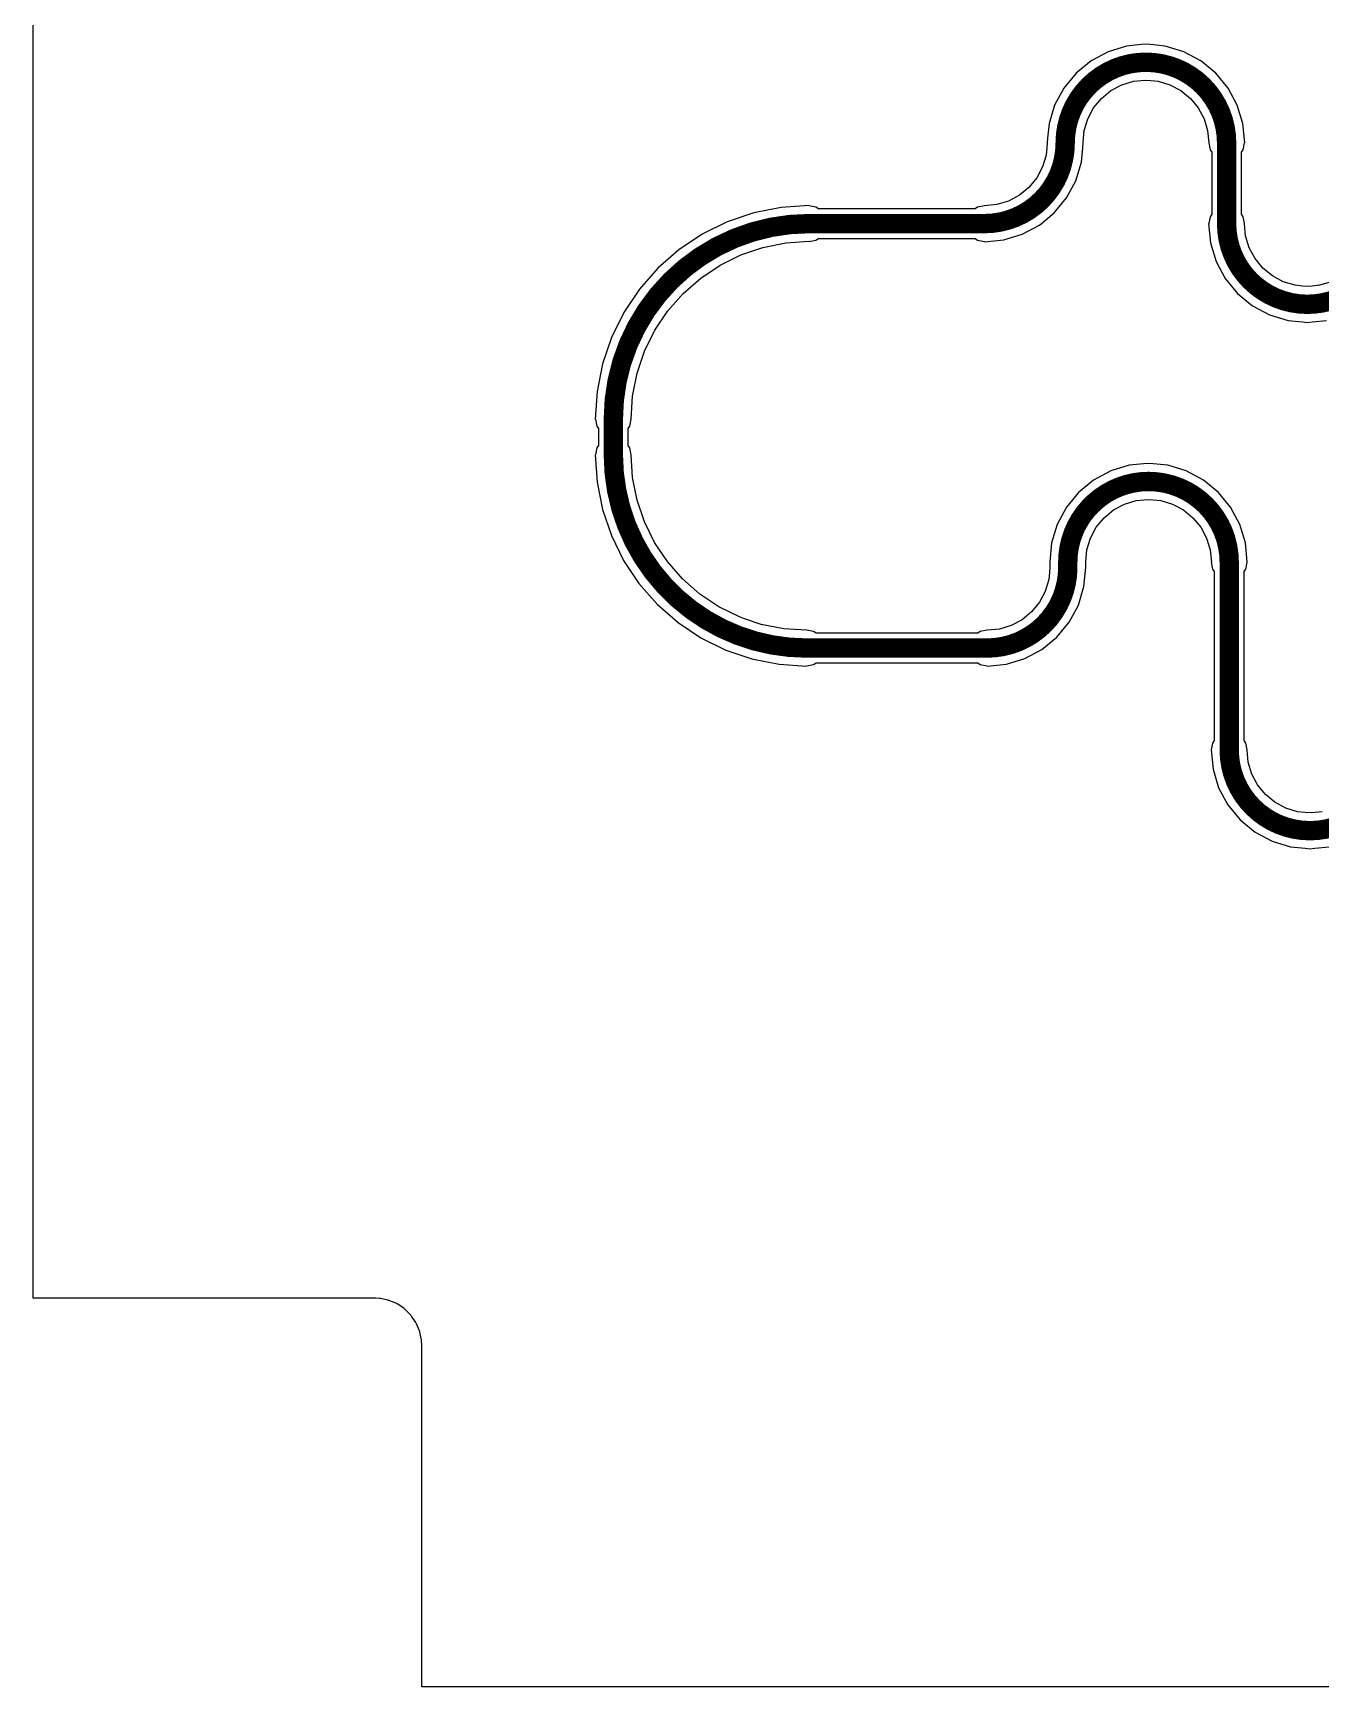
# Model space of a CAD drawing. Header units: millimetres. Extents: x 0.2 to 99.8, y 0.1 to 99.7.
# Drawn here: x 0.22 to 33.35, y 0.06 to 42.62 of the extents above; entities that cross this region are included whole.
import ezdxf

# ---------------------------------------------------------------- set-up
doc = ezdxf.new("R2010")
doc.units = ezdxf.units.MM
doc.layers.add('BottomLayer', color=5, linetype='Continuous')
doc.layers.add('TopLayer', color=1, linetype='Continuous')

msp = doc.modelspace()

# ---------------------------------------------------------------- linework, layer by layer
at = {"layer": 'BottomLayer'}
for p, q in [((0.21660612, 10.06428772), (0.21660612, 89.65647296)), ((27.87204484, 42.14331678), (27.4326858, 41.90847599999999)), ((28.3487749, 42.28793167999999), (27.87204484, 42.14331678)), ((28.72253844, 42.3247439), (28.3487749, 42.28793167999999)), ((28.84455496, 42.33676572), (28.72253844, 42.3247439)), ((28.84456512, 42.33676826), (28.84455496, 42.33676826)), ((28.84455496, 42.33676826), (28.84455496, 42.33676572)), ((28.84456766, 42.33676572), (28.84456512, 42.33676826)), ((28.9665791, 42.32474644), (28.84456766, 42.33676572)), ((29.34034772, 42.28793167999999), (28.9665791, 42.32474644)), ((29.81707777999999, 42.14331678), (29.34034772, 42.28793167999999)), ((30.25643682, 41.90847599999999), (29.81707777999999, 42.14331678)), ((27.4326858, 41.90847599999999), (27.04758624, 41.59243142)), ((30.64153638, 41.59243142), (30.25643682, 41.90847599999999)), ((27.04758624, 41.59243142), (26.73154166, 41.20733186)), ((27.94515111999999, 41.14151792), (28.22503626, 41.29111884)), ((28.22503626, 41.29111884), (28.52872882, 41.3832421)), ((28.52872882, 41.3832421), (28.7209611, 41.40217525999999)), ((28.7209611, 41.40217525999999), (28.8445575, 41.41038454)), ((28.8445575, 41.41038454), (28.96816152, 41.40217525999999)), ((28.96816152, 41.40217525999999), (29.1603938, 41.3832421)), ((29.1603938, 41.3832421), (29.46408636, 41.29111884)), ((29.46408636, 41.29111884), (29.7439715, 41.14151792)), ((30.95758096, 41.20733186), (30.64153638, 41.59243142)), ((26.73154166, 41.20733186), (26.49670088, 40.76797282)), ((27.49849974, 40.69486654), (27.6998303, 40.94018736)), ((27.6998303, 40.94018736), (27.94515111999999, 41.14151792)), ((29.7439715, 41.14151792), (29.98929232, 40.94018736)), ((29.98929232, 40.94018736), (30.19062288, 40.69486654)), ((31.19242174, 40.76797282), (30.95758096, 41.20733186)), ((26.49670088, 40.76797282), (26.35208597999999, 40.29124276)), ((27.34889882, 40.41498139999999), (27.49849974, 40.69486654)), ((30.19062288, 40.69486654), (30.3402238, 40.41498139999999)), ((31.33703664, 40.29124276), (31.19242174, 40.76797282)), ((26.35208597999999, 40.29124276), (26.3154033, 39.91880002)), ((27.23797194, 39.92037482), (27.25677556, 40.11128884)), ((27.25677556, 40.11128884), (27.34889882, 40.41498139999999)), ((30.3402238, 40.41498139999999), (30.43234705999999, 40.11128884)), ((30.43234705999999, 40.11128884), (30.46306582, 39.79940223999999)), ((31.38586814, 39.79545762), (31.33703664, 40.29124276)), ((26.2982837, 39.67051502), (26.27948008, 39.479601)), ((26.30325194, 39.79546016), (26.2982837, 39.67051502)), ((26.3154033, 39.91880002), (26.30325194, 39.79546016)), ((27.18416966, 39.29964708), (27.22085234, 39.67208982)), ((27.22085234, 39.67208982), (27.2330037, 39.79542968)), ((27.2330037, 39.79542968), (27.23797194, 39.92037482)), ((30.46306582, 39.79940223999999), (30.4594895, 39.79545762)), ((30.4594895, 39.79545762), (30.45949204, 39.79545762)), ((30.45949204, 39.79545762), (30.49462278, 39.61884887999999)), ((30.49462278, 39.61884887999999), (30.53718556, 39.55514822)), ((31.30480404, 39.55514822), (31.34736682, 39.61884887999999)), ((31.34736682, 39.61884887999999), (31.38249756, 39.79545762)), ((31.38249756, 39.79545762), (31.38586814, 39.79545762)), ((26.18735682, 39.17590844), (26.0377559, 38.8960233)), ((26.27948008, 39.479601), (26.18735682, 39.17590844)), ((27.03955476, 38.82291702), (27.18416966, 39.29964708)), ((30.53718556, 39.55514822), (30.53718556, 37.959284)), ((31.30480404, 37.959284), (31.30480404, 39.55514822)), ((26.0377559, 38.8960233), (25.83642534, 38.65070248)), ((26.80471398, 38.38355798), (27.03955476, 38.82291702)), ((25.59110452, 38.44937192), (25.31121938, 38.299771)), ((25.83642534, 38.65070248), (25.59110452, 38.44937192)), ((26.4886694, 37.99845842), (26.80471398, 38.38355798)), ((18.75572068, 37.9960251), (18.07454348, 37.7647962)), ((19.4612514, 38.13636264), (18.75572068, 37.9960251)), ((20.17906556, 38.18341106), (19.4612514, 38.13636264)), ((20.17906556, 38.18050276), (20.17906556, 38.18341106)), ((20.3556743, 38.14537202), (20.17906556, 38.18050276)), ((20.41937496, 38.10280924), (20.3556743, 38.14537202)), ((24.4513862, 38.10280924), (20.41937496, 38.10280924)), ((24.51508686, 38.14537202), (24.4513862, 38.10280924)), ((24.6916956, 38.18050276), (24.51508686, 38.14537202)), ((24.69564022, 38.17692898), (24.6916956, 38.1805053)), ((24.6916956, 38.1805053), (24.6916956, 38.18050276)), ((25.00752682, 38.20764774), (24.69564022, 38.17692898)), ((25.31121938, 38.299771), (25.00752682, 38.20764774)), ((26.10356984, 37.68241384), (26.4886694, 37.99845842)), ((30.49462278, 37.89558333999999), (30.45949204, 37.7189746)), ((30.53718556, 37.959284), (30.49462278, 37.89558333999999)), ((31.34736682, 37.89558333999999), (31.30480404, 37.959284)), ((31.38249756, 37.7189746), (31.34736682, 37.89558333999999)), ((18.07454348, 37.7647962), (17.42937586, 37.44663326)), ((25.6642108, 37.44757306), (26.10356984, 37.68241384)), ((30.45949204, 37.7189746), (30.45612146, 37.7189746)), ((30.45612146, 37.7189746), (30.50495296, 37.22318946)), ((31.37892378, 37.71502998), (31.3825001, 37.7189746)), ((31.40964254, 37.40314338), (31.37892378, 37.71502998)), ((31.3825001, 37.7189746), (31.38249756, 37.7189746)), ((16.83125666, 37.04698204), (16.290417, 36.57268022)), ((17.42937586, 37.44663326), (16.83125666, 37.04698204)), ((18.42659002, 36.91487918), (18.99382028, 37.10742896)), ((18.99382028, 37.10742896), (19.5813299, 37.22429182)), ((19.5813299, 37.22429182), (20.17310418, 37.26307762)), ((20.17310418, 37.26307762), (20.17906556, 37.2574947)), ((20.17906556, 37.25749724), (20.3556743, 37.29262798)), ((20.17906556, 37.2574947), (20.17906556, 37.25749724)), ((20.3556743, 37.29262798), (20.41937496, 37.33519076)), ((20.41937496, 37.33519076), (24.4513862, 37.33519076)), ((24.4513862, 37.33519076), (24.51508686, 37.29262798)), ((24.51508686, 37.29262798), (24.6916956, 37.25749724)), ((24.6916956, 37.25412666), (25.18748074, 37.30295816)), ((24.6916956, 37.25749724), (24.6916956, 37.25412666)), ((25.18748074, 37.30295816), (25.6642108, 37.44757306)), ((30.50495296, 37.22318946), (30.64956786, 36.7464594)), ((31.5017658, 37.09945082), (31.40964254, 37.40314338)), ((31.65136672, 36.81956568), (31.5017658, 37.09945082)), ((17.39128094, 36.31714351999999), (17.889347, 36.6499394)), ((17.889347, 36.6499394), (18.42659002, 36.91487918)), ((30.64956786, 36.7464594), (30.88440864, 36.30710036)), ((31.85269728, 36.57424486), (31.65136672, 36.81956568)), ((16.290417, 36.57268022), (15.81611518, 36.03184056)), ((16.94091354, 35.92218368), (17.39128094, 36.31714351999999)), ((30.88440864, 36.30710036), (31.20045322, 35.9220008)), ((32.0980181, 36.3729143), (31.85269728, 36.57424486)), ((32.37790323999999, 36.22331338), (32.0980181, 36.3729143)), ((32.6815958, 36.13119012), (32.37790323999999, 36.22331338)), ((33.61695334, 36.22331338), (33.31326077999999, 36.13119012)), ((15.81611518, 36.03184056), (15.41646396, 35.43372136)), ((16.5459537, 35.47181628), (16.94091354, 35.92218368)), ((31.20045322, 35.9220008), (31.58555278, 35.60595622)), ((32.87382808, 36.11225696), (32.6815958, 36.13119012)), ((32.9974321, 36.10404768), (32.87382808, 36.11225696)), ((33.1210285, 36.11225696), (32.9974321, 36.10404768)), ((33.31326077999999, 36.13119012), (33.1210285, 36.11225696)), ((15.41646396, 35.43372136), (15.09830102, 34.78855374)), ((16.21315782, 34.97375022), (16.5459537, 35.47181628)), ((31.58555278, 35.60595622), (32.02491182, 35.37111544)), ((32.02491182, 35.37111544), (32.50164187999999, 35.22650054)), ((15.94821804, 34.4365072), (16.21315782, 34.97375022)), ((32.50164187999999, 35.22650054), (32.87541049999999, 35.18968578)), ((32.87541049999999, 35.18968578), (32.99742194, 35.1776665)), ((32.99742194, 35.1776665), (32.99742448, 35.17766396)), ((32.99742448, 35.17766396), (32.99743464, 35.17766396)), ((32.99743464, 35.1776665), (33.11945116, 35.18968831999999)), ((32.99743464, 35.17766396), (32.99743464, 35.1776665)), ((33.11945116, 35.18968831999999), (33.4932147, 35.22650054)), ((15.09830102, 34.78855374), (14.86707212, 34.10737654)), ((14.86707212, 34.10737654), (14.72673458, 33.40184582)), ((15.75566826, 33.86927694), (15.94821804, 34.4365072)), ((15.6388054, 33.28176732), (15.75566826, 33.86927694)), ((14.72673458, 33.40184582), (14.67968616, 32.68403166)), ((15.6000196, 32.68999304), (15.6388054, 33.28176732)), ((14.67968616, 32.68403166), (14.68259446, 32.68403166)), ((14.68259446, 32.68403166), (14.7177252, 32.50742292)), ((14.7177252, 32.50742292), (14.76028798, 32.44372225999999)), ((14.76028798, 32.44372225999999), (14.76028798, 32.01179526)), ((15.52790646, 32.44372225999999), (15.57046924, 32.50742292)), ((15.52790646, 32.01179526), (15.52790646, 32.44372225999999)), ((15.57046924, 32.50742292), (15.60559998, 32.68403166)), ((15.60560252, 32.68403166), (15.6000196, 32.68999304)), ((15.60559998, 32.68403166), (15.60560252, 32.68403166)), ((14.7177252, 31.94809459999999), (14.68259446, 31.77148586)), ((14.76028798, 32.01179526), (14.7177252, 31.94809459999999)), ((15.57046924, 31.94809459999999), (15.52790646, 32.01179526)), ((15.60559998, 31.77148586), (15.57046924, 31.94809459999999)), ((14.68259446, 31.77148586), (14.6798157, 31.77148586)), ((14.6798157, 31.77148586), (14.72634596, 31.06158379999999)), ((15.60013898, 31.76565402), (15.60560252, 31.77148586)), ((15.63841678, 31.18165976), (15.60013898, 31.76565402)), ((15.60560252, 31.77148586), (15.60559998, 31.77148586)), ((28.4157801, 31.49942138), (27.93905004, 31.35480648)), ((28.78954364, 31.5362336), (28.4157801, 31.49942138)), ((28.91156016, 31.54825542), (28.78954364, 31.5362336)), ((28.91157032, 31.54825796), (28.91156016, 31.54825796)), ((28.91156016, 31.54825796), (28.91156016, 31.54825542)), ((28.91157286, 31.54825542), (28.91157032, 31.54825796)), ((29.0335843, 31.53623614), (28.91157286, 31.54825542)), ((29.40735292, 31.49942138), (29.0335843, 31.53623614)), ((29.88408298, 31.35480648), (29.40735292, 31.49942138)), ((15.75373278, 30.60192762), (15.63841678, 31.18165976)), ((27.499691, 31.1199657), (27.11459144, 30.80392112)), ((27.93905004, 31.35480648), (27.499691, 31.1199657)), ((30.32344202, 31.1199657), (29.88408298, 31.35480648)), ((30.70854158, 30.80392112), (30.32344202, 31.1199657)), ((14.72634596, 31.06158379999999), (14.86513664, 30.36382802)), ((27.11459144, 30.80392112), (26.79854686, 30.41882156)), ((31.02458616, 30.41882156), (30.70854158, 30.80392112)), ((14.86513664, 30.36382802), (15.09381792, 29.69015906)), ((15.9437324, 30.0422056), (15.75373278, 30.60192762)), ((26.79854686, 30.41882156), (26.56370608, 29.97946252)), ((27.7668355, 30.15167706), (28.01215632, 30.35300762)), ((28.01215632, 30.35300762), (28.29204146, 30.50260854)), ((28.29204146, 30.50260854), (28.59573402, 30.5947318)), ((28.59573402, 30.5947318), (28.7879663, 30.61366496)), ((28.7879663, 30.61366496), (28.9115627, 30.62187424)), ((28.9115627, 30.62187424), (29.03516672, 30.61366496)), ((29.03516672, 30.61366496), (29.227399, 30.5947318)), ((29.227399, 30.5947318), (29.53109156, 30.50260854)), ((29.53109156, 30.50260854), (29.8109767, 30.35300762)), ((29.8109767, 30.35300762), (30.05629751999999, 30.15167706)), ((31.25942694, 29.97946252), (31.02458616, 30.41882156)), ((16.20516698, 29.51207204), (15.9437324, 30.0422056)), ((26.56370608, 29.97946252), (26.41909118, 29.50273246)), ((27.41590402, 29.6264711), (27.56550494, 29.90635624)), ((27.56550494, 29.90635624), (27.7668355, 30.15167706)), ((30.05629751999999, 30.15167706), (30.25762808, 29.90635624)), ((30.25762808, 29.90635624), (30.407229, 29.6264711)), ((31.40404184, 29.50273246), (31.25942694, 29.97946252)), ((15.09381792, 29.69015906), (15.40847312, 29.05210344)), ((16.5335585, 29.02059982), (16.20516698, 29.51207204)), ((26.41909118, 29.50273246), (26.37025968, 29.00694986)), ((27.32378076, 29.32277854), (27.41590402, 29.6264711)), ((30.407229, 29.6264711), (30.49935226, 29.32277854)), ((31.45287334, 29.00694732), (31.40404184, 29.50273246)), ((15.40847312, 29.05210344), (15.80371998, 28.460573)), ((16.92329102, 28.5761938), (16.5335585, 29.02059982)), ((26.37025968, 29.00694986), (26.37025714, 29.00694986)), ((26.37025714, 29.00694986), (26.37343468, 28.8812605)), ((27.29664086, 29.00694732), (27.30471552, 29.12922292)), ((27.29683136, 28.99911904), (27.29664086, 29.00694732)), ((27.29664086, 29.00694732), (27.29664086, 29.00694732)), ((27.3000089, 28.87342968), (27.29683136, 28.99911904)), ((27.30471552, 29.12922292), (27.32378076, 29.32277854)), ((30.49935226, 29.32277854), (30.53007102, 29.01089194)), ((30.53007102, 29.01089194), (30.5264947, 29.00694732)), ((30.5264947, 29.00694732), (30.52649724, 29.00694732)), ((30.52649724, 29.00694732), (30.56162798, 28.83033858)), ((31.41437201999999, 28.83033858), (31.44950276, 29.00694732)), ((31.44950276, 29.00694732), (31.45287334, 29.00694732)), ((17.36769704, 28.18646128), (16.92329102, 28.5761938)), ((26.34648528, 28.557601), (26.25436202, 28.25390844)), ((26.36555052, 28.75115662), (26.34648528, 28.557601)), ((26.37362518, 28.87343222), (26.36555052, 28.75115662)), ((26.37343468, 28.8812605), (26.37362518, 28.87343222)), ((26.37362518, 28.87343222), (26.37362518, 28.87343222)), ((27.25117486, 28.37764708), (27.30000636, 28.87342968)), ((27.30000636, 28.87342968), (27.3000089, 28.87342968)), ((30.56162798, 28.83033858), (30.60419076, 28.76663792)), ((30.60419076, 28.76663792), (30.60419076, 24.41401264)), ((31.37180924, 28.76663792), (31.41437201999999, 28.83033858)), ((31.37180924, 24.41401264), (31.37180924, 28.76663792)), ((15.80371998, 28.460573), (16.27279448, 27.92569726)), ((17.85916926, 27.85806976), (17.36769704, 28.18646128)), ((26.25436202, 28.25390844), (26.1047611, 27.9740233)), ((27.10655995999999, 27.90091702), (27.25117486, 28.37764708)), ((16.27279448, 27.92569726), (16.80767022, 27.45662276)), ((18.38930282, 27.59663518), (17.85916926, 27.85806976)), ((25.90343054, 27.72870248), (25.65810972, 27.52737192)), ((26.1047611, 27.9740233), (25.90343054, 27.72870248)), ((26.87171918, 27.46155798), (27.10655995999999, 27.90091702)), ((16.80767022, 27.45662276), (17.39919812, 27.0613759)), ((18.52108056, 27.55190578), (18.38930282, 27.59663518)), ((18.5210831, 27.5519007), (18.52108056, 27.55190832)), ((18.52108056, 27.55190832), (18.52108056, 27.55190578)), ((18.9490223, 27.40663556), (18.5210831, 27.5519007)), ((19.52875444, 27.29131955999999), (18.9490223, 27.40663556)), ((20.1127487, 27.25304176), (19.52875444, 27.29131955999999)), ((20.11858054, 27.2585053), (20.1127487, 27.25304176)), ((20.11858054, 27.25850276), (20.11858054, 27.2585053)), ((20.29518928, 27.22337202), (20.11858054, 27.25850276)), ((24.7587008, 27.25850276), (24.58209206, 27.22337202)), ((24.76264542, 27.25492898), (24.7587008, 27.2585053)), ((24.7587008, 27.2585053), (24.7587008, 27.25850276)), ((25.07453202, 27.28564774), (24.76264542, 27.25492898)), ((25.37822458, 27.377771), (25.07453202, 27.28564774)), ((25.65810972, 27.52737192), (25.37822458, 27.377771)), ((26.5556746, 27.07645842), (26.87171918, 27.46155798)), ((17.39919812, 27.0613759), (18.03725628, 26.7467207)), ((20.35888994, 27.18080924), (20.29518928, 27.22337202)), ((24.5183914, 27.18080924), (20.35888994, 27.18080924)), ((24.58209206, 27.22337202), (24.5183914, 27.18080924)), ((26.17057504, 26.76041384), (26.5556746, 27.07645842)), ((18.03725628, 26.7467207), (18.16495478, 26.70337306)), ((18.16495478, 26.70337306), (18.18066722, 26.6928727)), ((18.18066722, 26.6928727), (18.19478962, 26.69006092)), ((18.19478962, 26.69006092), (18.19479216, 26.69006346)), ((18.19479216, 26.69006346), (18.21741086, 26.68556512)), ((18.21741086, 26.68556512), (18.7109227, 26.51803942)), ((18.7109227, 26.51803942), (19.40867848, 26.37924873999999)), ((20.29518928, 26.37062798), (20.35888994, 26.41319076)), ((20.35888994, 26.41319076), (24.5183914, 26.41319076)), ((24.5183914, 26.41319076), (24.58209206, 26.37062798)), ((25.25448594, 26.38095816), (25.731216, 26.52557306)), ((25.731216, 26.52557306), (26.17057504, 26.76041384)), ((19.40867848, 26.37924873999999), (20.11858054, 26.33271848)), ((20.11858054, 26.33549724), (20.29518928, 26.37062798)), ((20.11858054, 26.33271848), (20.11858054, 26.33549724)), ((24.58209206, 26.37062798), (24.7587008, 26.33549724)), ((24.7587008, 26.33212666), (25.25448594, 26.38095816)), ((24.7587008, 26.33549724), (24.7587008, 26.33212666)), ((30.56162798, 24.35031198), (30.52649724, 24.17370324)), ((30.60419076, 24.41401264), (30.56162798, 24.35031198)), ((31.41437201999999, 24.35031198), (31.37180924, 24.41401264)), ((31.44950276, 24.17370324), (31.41437201999999, 24.35031198)), ((30.52649724, 24.17370324), (30.52312666, 24.17370324)), ((30.52312666, 24.17370324), (30.57195816, 23.6779181)), ((31.44592898, 24.16975862), (31.44950529999999, 24.17370324)), ((31.47664774, 23.85787202), (31.44592898, 24.16975862)), ((31.44950529999999, 24.17370324), (31.44950276, 24.17370324)), ((31.568771, 23.55417946), (31.47664774, 23.85787202)), ((30.57195816, 23.6779181), (30.71657306, 23.20118804)), ((31.71837192, 23.27429432), (31.568771, 23.55417946)), ((30.71657306, 23.20118804), (30.95141384, 22.761829)), ((31.91970248, 23.0289735), (31.71837192, 23.27429432)), ((32.16502329999999, 22.82764294), (31.91970248, 23.0289735)), ((30.95141384, 22.761829), (31.26745842, 22.37672944)), ((32.44490844, 22.67804202), (32.16502329999999, 22.82764294)), ((32.748601, 22.58591876), (32.44490844, 22.67804202)), ((32.94083327999999, 22.5669856), (32.748601, 22.58591876)), ((33.06443729999999, 22.55877632), (32.94083327999999, 22.5669856)), ((33.1880337, 22.5669856), (33.06443729999999, 22.55877632)), ((33.38026598, 22.58591876), (33.1880337, 22.5669856)), ((31.26745842, 22.37672944), (31.65255798, 22.06068486)), ((31.65255798, 22.06068486), (32.09191702, 21.82584408)), ((32.09191702, 21.82584408), (32.56864708, 21.68122918)), ((32.56864708, 21.68122918), (32.9424157, 21.64441442)), ((32.9424157, 21.64441442), (33.06442714, 21.63239514)), ((33.06442714, 21.63239514), (33.06442968, 21.6323926)), ((33.06442968, 21.6323926), (33.06443984, 21.6323926)), ((33.06443984, 21.63239514), (33.18645636, 21.64441696)), ((33.06443984, 21.6323926), (33.06443984, 21.63239514)), ((33.18645636, 21.64441696), (33.5602199, 21.68122918)), ((9.01269978, 10.06428772), (0.21660612, 10.06428772)), ((9.017683259999998, 10.06329712), (9.01269978, 10.06428772)), ((9.02270738, 10.06404134), (9.017683259999998, 10.06329712)), ((9.1207209, 10.0592255), (9.02270738, 10.06404134)), ((9.13538178, 10.05555266), (9.1207209, 10.0592255)), ((9.15049732, 10.05555266), (9.13538178, 10.05555266)), ((9.34276516, 10.01730788), (9.15049732, 10.05555266)), ((9.36131986, 10.00962184), (9.34276516, 10.01730788)), ((9.38101502, 10.00570516), (9.36131986, 10.00962184)), ((9.56212718, 9.930688799999999), (9.38101502, 10.00570516)), ((9.57883276, 9.91952804), (9.56212718, 9.930688799999999)), ((9.59738492, 9.911842), (9.57883276, 9.91952804)), ((9.76037926, 9.80292934), (9.59738492, 9.911842)), ((9.774575319999999, 9.788733279999999), (9.76037926, 9.80292934)), ((9.791278359999998, 9.77757252), (9.774575319999999, 9.788733279999999)), ((9.9298887, 9.63895964), (9.791278359999998, 9.77757252)), ((9.94104438, 9.622264219999998), (9.9298887, 9.63895964)), ((9.955248059999999, 9.608060539999999), (9.94104438, 9.622264219999998)), ((10.06416326, 9.445063659999999), (9.955248059999999, 9.608060539999999)), ((10.07185184, 9.42650134), (10.06416326, 9.445063659999999)), ((10.08300752, 9.409805919999998), (10.07185184, 9.42650134)), ((10.15802388, 9.2286963), (10.08300752, 9.409805919999998)), ((10.16194056, 9.20900114), (10.15802388, 9.2286963)), ((10.1696266, 9.190446439999999), (10.16194056, 9.20900114)), ((10.20787138, 8.9981786), (10.1696266, 9.190446439999999)), ((10.20787138, 8.98306306), (10.20787138, 8.9981786)), ((10.21154422, 8.968402179999998), (10.20787138, 8.98306306)), ((10.21636006, 8.87038612), (10.21154422, 8.968402179999998)), ((10.21561584, 8.86536454), (10.21636006, 8.87038612)), ((10.21660644, 8.860381059999998), (10.21561584, 8.86536454)), ((10.21660644, 0.0642874), (10.21660644, 8.860381059999998)), ((89.80879168, 0.0642874), (10.21660644, 0.0642874))]:
    msp.add_line(p, q, dxfattribs=at)
at = {"layer": 'BottomLayer', "const_width": 0.49887378}
for points in [[(26.76812782, 39.79545762, -0.4142135623730951), (28.84456004, 41.87188984)], [(28.84456258, 41.87188984, -0.4142135623730951), (30.9209948, 39.79545762)], [(26.76812782, 39.79543222, -0.4142135623730951), (24.6916956, 37.719)], [(15.14409722, 32.68403166, -0.4142135623730951), (20.17906556, 37.719)], [(32.99742702, 35.64254237999999, -0.4142135623730951), (30.9209948, 37.7189746)], [(35.07386177999999, 37.7189746, -0.4142135623730951), (32.99742955999999, 35.64254237999999)], [(18.3572785, 27.11924726, -0.3117701979724252), (15.14409722, 31.77148586)], [(26.83513302, 29.00694732, -0.4142135623730951), (28.91156523999999, 31.08337954)], [(28.91156778, 31.08337954, -0.4142135623730951), (30.988, 29.00694732)], [(26.83513302, 28.87343222, -0.4142135623730951), (24.7587008, 26.797)], [(18.3572785, 27.11924726, -1.193821069e-07), (18.35727596, 27.11924726)], [(20.11858054, 26.797, -0.0907268176709276), (18.3572785, 27.11924726)], [(33.06443222, 22.09727102, -0.4142135623730951), (30.988, 24.17370324)], [(35.14086698, 24.17370324, -0.4142135623730951), (33.06443476, 22.09727102)]]:
    msp.add_lwpolyline(points, format="xyb", dxfattribs=at)
for points in [[(28.84456004, 41.87188984), (28.84456258, 41.87188984)], [(26.76812782, 39.79543222), (26.76812782, 39.79545762)], [(30.9209948, 37.7189746), (30.9209948, 39.79545762)], [(20.17906556, 37.719), (24.44224474, 37.719)], [(24.44224474, 37.719), (24.6916956, 37.719)], [(32.99742702, 35.64254237999999), (32.99742955999999, 35.64254237999999)], [(15.14409722, 31.77148586), (15.14409722, 32.68403166)], [(28.91156523999999, 31.08337954), (28.91156778, 31.08337954)], [(26.83513302, 28.87343222), (26.83513302, 29.00694732)], [(30.988, 24.17370324), (30.988, 29.00694732)], [(20.11858054, 26.797), (20.11858308, 26.797)], [(20.11858308, 26.797), (24.50924994, 26.797)], [(24.50924994, 26.797), (24.7587008, 26.797)], [(33.06443222, 22.09727102), (33.06443476, 22.09727102)]]:
    msp.add_lwpolyline(points, dxfattribs=at)
at = {"layer": 'BottomLayer', "const_width": 0.24943562}
for points in [[(28.71984096, 41.87188984, 1), (28.96927912, 41.87188984, 1)], [(28.71984096, 41.87188984, 1), (28.96927912, 41.87188984, 1)], [(28.7198435, 41.87188984, 1), (28.96928166, 41.87188984, 1)], [(28.7198435, 41.87188984, 1), (28.96928166, 41.87188984, 1)], [(26.64340874, 39.79545762, 1), (26.8928469, 39.79545762, 1)], [(26.64340874, 39.79545762, 1), (26.8928469, 39.79545762, 1)], [(26.64340874, 39.79543222, 1), (26.8928469, 39.79543222, 1)], [(26.64340874, 39.79543222, 1), (26.8928469, 39.79543222, 1)], [(30.79627572, 39.79545762, 1), (31.04571388, 39.79545762, 1)], [(30.79627572, 39.79545762, 1), (31.04571388, 39.79545762, 1)], [(20.05434648, 37.719, 1), (20.30378464, 37.719, 1)], [(20.05434648, 37.719, 1), (20.30378464, 37.719, 1)], [(24.31752566, 37.719, 1), (24.56696382, 37.719, 1)], [(24.31752566, 37.719, 1), (24.56696382, 37.719, 1)], [(24.56697652, 37.719, 1), (24.81641468, 37.719, 1)], [(24.56697652, 37.719, 1), (24.81641468, 37.719, 1)], [(30.79627572, 37.7189746, 1), (31.04571388, 37.7189746, 1)], [(30.79627572, 37.7189746, 1), (31.04571388, 37.7189746, 1)], [(32.87270794, 35.64254237999999, 1), (33.12214609999999, 35.64254237999999, 1)], [(32.87270794, 35.64254237999999, 1), (33.12214609999999, 35.64254237999999, 1)], [(32.87271048, 35.64254237999999, 1), (33.12214864, 35.64254237999999, 1)], [(32.87271048, 35.64254237999999, 1), (33.12214864, 35.64254237999999, 1)], [(15.01937814, 32.68403166, 1), (15.2688163, 32.68403166, 1)], [(15.01937814, 32.68403166, 1), (15.2688163, 32.68403166, 1)], [(15.01937814, 31.77148586, 1), (15.2688163, 31.77148586, 1)], [(15.01937814, 31.77148586, 1), (15.2688163, 31.77148586, 1)], [(28.78684616, 31.08337954, 1), (29.03628432, 31.08337954, 1)], [(28.78684616, 31.08337954, 1), (29.03628432, 31.08337954, 1)], [(28.7868487, 31.08337954, 1), (29.03628686, 31.08337954, 1)], [(28.7868487, 31.08337954, 1), (29.03628686, 31.08337954, 1)], [(26.71041394, 29.00694732, 1), (26.9598521, 29.00694732, 1)], [(26.71041394, 29.00694732, 1), (26.9598521, 29.00694732, 1)], [(26.71041394, 28.87343222, 1), (26.9598521, 28.87343222, 1)], [(26.71041394, 28.87343222, 1), (26.9598521, 28.87343222, 1)], [(30.86328092, 29.00694732, 1), (31.11271908, 29.00694732, 1)], [(30.86328092, 29.00694732, 1), (31.11271908, 29.00694732, 1)], [(18.23255688, 27.11924726, 1), (18.48199504, 27.11924726, 1)], [(18.23255942, 27.11924726, 1), (18.48199758, 27.11924726, 1)], [(18.23255942, 27.11924726, 1), (18.48199758, 27.11924726, 1)], [(18.23255942, 27.11924726, 1), (18.48199758, 27.11924726, 1)], [(19.99386146, 26.797, 1), (20.24329962, 26.797, 1)], [(19.99386146, 26.797, 1), (20.24329962, 26.797, 1)], [(19.993864, 26.797, 1), (20.24330216, 26.797, 1)], [(19.993864, 26.797, 1), (20.24330216, 26.797, 1)], [(24.38453086, 26.797, 1), (24.63396902, 26.797, 1)], [(24.38453086, 26.797, 1), (24.63396902, 26.797, 1)], [(24.63398172, 26.797, 1), (24.88341988, 26.797, 1)], [(24.63398172, 26.797, 1), (24.88341988, 26.797, 1)], [(30.86328092, 24.17370324, 1), (31.11271908, 24.17370324, 1)], [(30.86328092, 24.17370324, 1), (31.11271908, 24.17370324, 1)], [(32.93971313999999, 22.09727102, 1), (33.1891513, 22.09727102, 1)], [(32.93971313999999, 22.09727102, 1), (33.1891513, 22.09727102, 1)], [(32.93971568, 22.09727102, 1), (33.18915384, 22.09727102, 1)], [(32.93971568, 22.09727102, 1), (33.18915384, 22.09727102, 1)]]:
    msp.add_lwpolyline(points, format="xyb", close=True, dxfattribs=at)
at = {"layer": 'TopLayer'}
for p, q in [((0.21660612, 10.06428772), (0.21660612, 89.65647296)), ((9.01269978, 10.06428772), (0.21660612, 10.06428772)), ((9.017683259999998, 10.06329712), (9.01269978, 10.06428772)), ((9.02270738, 10.06404134), (9.017683259999998, 10.06329712)), ((9.1207209, 10.0592255), (9.02270738, 10.06404134)), ((9.13538178, 10.05555266), (9.1207209, 10.0592255)), ((9.15049732, 10.05555266), (9.13538178, 10.05555266)), ((9.34276516, 10.01730788), (9.15049732, 10.05555266)), ((9.36131986, 10.00962184), (9.34276516, 10.01730788)), ((9.38101502, 10.00570516), (9.36131986, 10.00962184)), ((9.56212718, 9.930688799999999), (9.38101502, 10.00570516)), ((9.57883276, 9.91952804), (9.56212718, 9.930688799999999)), ((9.59738492, 9.911842), (9.57883276, 9.91952804)), ((9.76037926, 9.80292934), (9.59738492, 9.911842)), ((9.774575319999999, 9.788733279999999), (9.76037926, 9.80292934)), ((9.791278359999998, 9.77757252), (9.774575319999999, 9.788733279999999)), ((9.9298887, 9.63895964), (9.791278359999998, 9.77757252)), ((9.94104438, 9.622264219999998), (9.9298887, 9.63895964)), ((9.955248059999999, 9.608060539999999), (9.94104438, 9.622264219999998)), ((10.06416326, 9.445063659999999), (9.955248059999999, 9.608060539999999)), ((10.07185184, 9.42650134), (10.06416326, 9.445063659999999)), ((10.08300752, 9.409805919999998), (10.07185184, 9.42650134)), ((10.15802388, 9.2286963), (10.08300752, 9.409805919999998)), ((10.16194056, 9.20900114), (10.15802388, 9.2286963)), ((10.1696266, 9.190446439999999), (10.16194056, 9.20900114)), ((10.20787138, 8.9981786), (10.1696266, 9.190446439999999)), ((10.20787138, 8.98306306), (10.20787138, 8.9981786)), ((10.21154422, 8.968402179999998), (10.20787138, 8.98306306)), ((10.21636006, 8.87038612), (10.21154422, 8.968402179999998)), ((10.21561584, 8.86536454), (10.21636006, 8.87038612)), ((10.21660644, 8.860381059999998), (10.21561584, 8.86536454)), ((10.21660644, 0.0642874), (10.21660644, 8.860381059999998)), ((89.80879168, 0.0642874), (10.21660644, 0.0642874))]:
    msp.add_line(p, q, dxfattribs=at)

doc.saveas('drawing.dxf')
